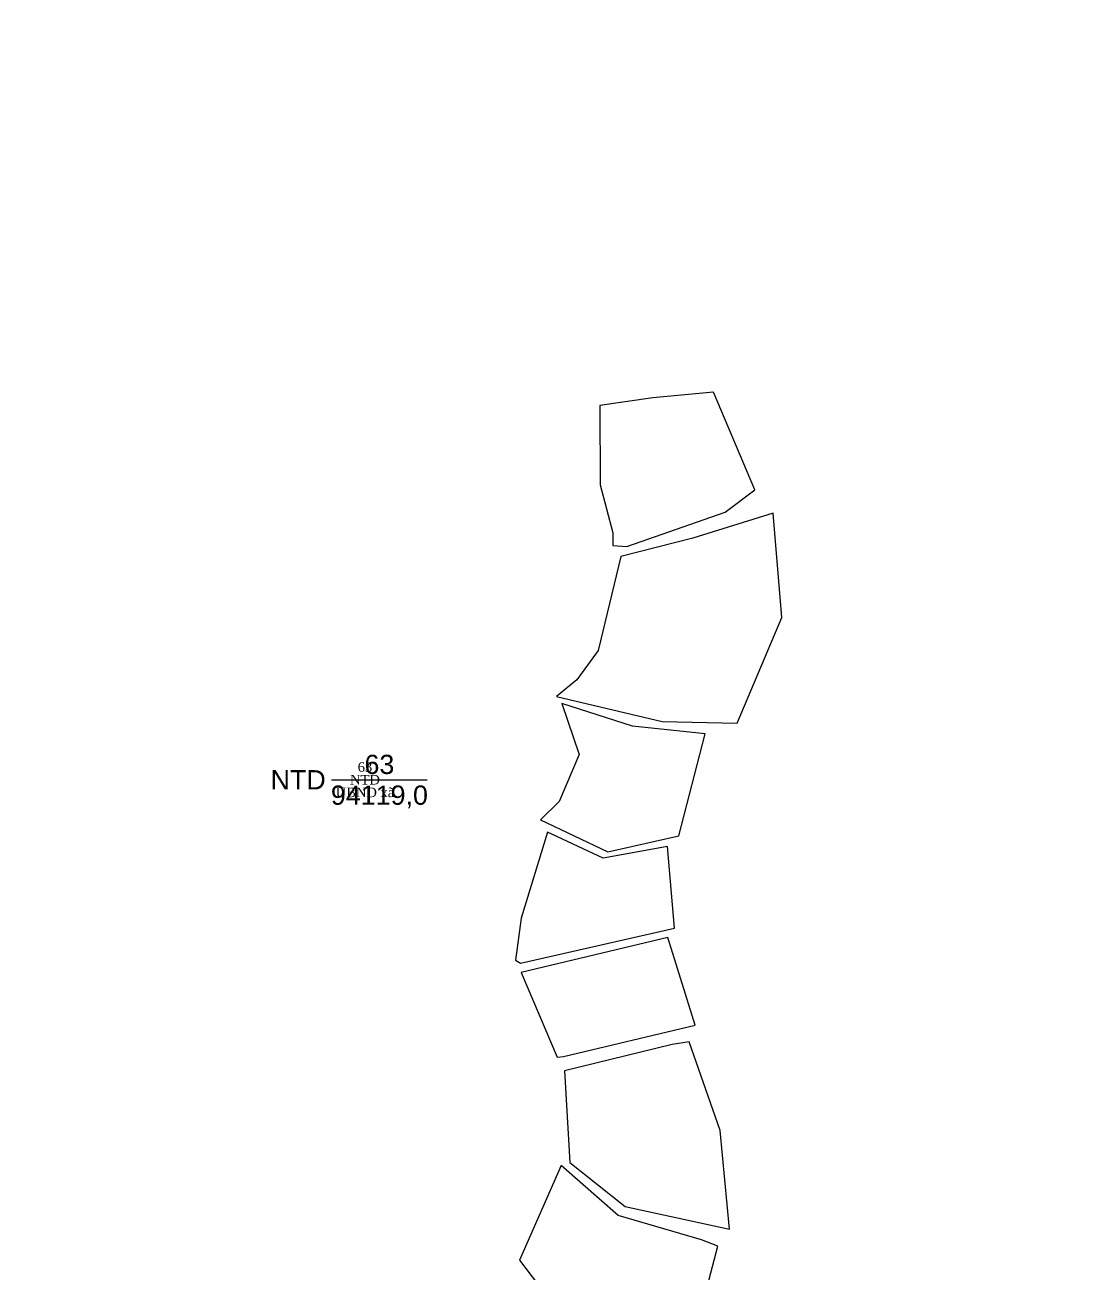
# Model space of a CAD drawing. Header units: metres. Extents: x 0 to 551036, y 0 to 1845929.
# Drawn here: x 547074.3 to 547185.6, y 1842441.3 to 1842571.1 of the extents above; entities that cross this region are included whole.
import ezdxf
from ezdxf.enums import TextEntityAlignment as Align

# ---------------------------------------------------------------- set-up
doc = ezdxf.new("R2010")
doc.units = ezdxf.units.M
doc.header["$MEASUREMENT"] = 0
doc.layers.get('Defpoints').update_dxf_attribs({"lineweight": 0})
for name, color, linetype, lineweight in [('BD HH1 KEM TMB$0$duongdapcao', 7, 'Continuous', 0), ('Level 13', 7, 'Continuous', 0), ('Level 15', 7, 'Continuous', 0), ('Level 2', 7, 'Continuous', 0), ('Level 37', 7, 'Continuous', 0), ('Level 4', 7, 'Continuous', 0)]:
    doc.layers.add(name, color=color, linetype=linetype, lineweight=lineweight)
doc.styles.add('BD HH1 KEM TMB$0$chamnha_0', font='')
doc.styles.get("Standard").update_dxf_attribs({"font": '', "height": 4})
doc.styles.add('Style-Arial', font='arial.ttf')
doc.styles.add('Style-Times New Roman', font='times.ttf')
doc.styles.get('BD HH1 KEM TMB$0$chamnha_0').set_extended_font_data('.VnArial')
doc.styles.get('Standard').set_extended_font_data('.VnArial')
doc.dimstyles.get("Standard").update_dxf_attribs({"dimtxt": 0.18, "dimasz": 0.18, "dimexe": 0.18, "dimexo": 0.0625, "dimgap": 0.09, "dimtad": 0, "dimtih": 1, "dimtoh": 1, "dimdec": 4, "dimzin": 0, "dimdsep": 46, "dimtxsty": 'Standard', "dimcen": 0.09, "dimadec": 0, "dimazin": 0, "dimtfac": 1, "dimtdec": 4, "dimtofl": 0, "dimtmove": 0, "dimatfit": 3, "dimfxl": 1, "dimtolj": 1, "dimtzin": 0, "dimarcsym": 0})

# ---------------------------------------------------------------- blocks, each defined once
blk = doc.blocks.new('*D218')
at = {"layer": 'Defpoints', "color": 0, "lineweight": 0, "transparency": 16777216}
for p in [(547332.95, 1842714.84), (547334.52, 1842712.21), (0, 0)]:
    blk.add_point(p, dxfattribs=at)
at = {"layer": 'Level 37', "color": 5, "transparency": 16777216}
for p, q in [((547332.95, 1842714.78), (547332.95, 1842712.93)), ((547332.95, 1842712.93), (547334.52, 1842712.57)), ((547334.52, 1842712.57), (547334.52, 1842712.21))]:
    blk.add_line(p, q, dxfattribs=at)
at = {"layer": 'Level 37', "color": 0, "transparency": 16777216, "insert": (547334.52, 1842711.22), "char_height": 0.18, "attachment_point": 5, "rotation": 270, "style": 'BD HH1 KEM TMB$0$chamnha_0'}
blk.add_mtext('\\A1;\\Ftxt;547332.9453', dxfattribs=at)
blk = doc.blocks.new('N_THUA_24')
at = {"layer": 'Level 13', "color": 2, "linetype": 'Continuous', "lineweight": 0}
blk.add_line((-3.48, 0), (6.48, 0), dxfattribs=at)
at = {"layer": 'Level 13', "color": 5, "linetype": 'Continuous', "lineweight": 0, "style": 'Style-Arial'}
blk.add_text('63', height=2, dxfattribs=at).set_placement((1.5, 1.6), align=Align.MIDDLE_CENTER)
at = {"layer": 'Level 2', "color": 3, "linetype": 'Continuous', "lineweight": 0, "style": 'Style-Arial'}
blk.add_text('NTD', height=2, dxfattribs=at).set_placement((-4.08, 0), align=Align.MIDDLE_RIGHT)
at = {"layer": 'Level 4', "color": 1, "linetype": 'Continuous', "lineweight": 0, "style": 'Style-Arial'}
blk.add_text('94119,0', height=2, dxfattribs=at).set_placement((1.5, -1.6), align=Align.MIDDLE_CENTER)

msp = doc.modelspace()

# ---------------------------------------------------------------- linework, layer by layer
at = {"layer": 'BD HH1 KEM TMB$0$duongdapcao', "flags": 128}
for points in [[(547136.87681, 1842516.78043), (547147.07404, 1842520.36694), (547150.17754, 1842522.66833), (547145.86379, 1842532.85788), (547139.56092, 1842532.25565), (547134.04891, 1842531.46522), (547134.08486, 1842523.20066), (547135.40295, 1842518.21611), (547135.40295, 1842516.89335), (547136.87681, 1842516.78043)], [(547129.54344, 1842501.19229), (547140.5435, 1842498.58979), (547148.33222, 1842498.40697), (547152.99346, 1842509.38695), (547152.09477, 1842520.26477), (547143.7189, 1842517.65152), (547136.25371, 1842515.7319), (547133.88115, 1842505.97251), (547131.65238, 1842502.9022), (547129.54344, 1842501.19229)], [(547125.79287, 1842473.41971), (547141.82564, 1842477.07074), (547141.0947, 1842485.58265), (547134.3964, 1842484.36743), (547128.62077, 1842487.06135), (547125.87675, 1842478.1139), (547125.26563, 1842473.7262), (547125.79287, 1842473.41971)], [(547130.26239, 1842463.72485), (547143.95855, 1842466.98335), (547141.13065, 1842476.10287), (547125.87675, 1842472.45721), (547129.61533, 1842463.63881), (547130.26239, 1842463.72485)], [(547141.58599, 1842464.9562), (547130.37024, 1842462.23002), (547130.92144, 1842452.69109), (547136.69707, 1842448.12058), (547147.52938, 1842445.73316), (547146.57077, 1842456.02488), (547143.34744, 1842465.23043), (547141.58599, 1842464.9562)], [(547144.64156, 1842444.63624), (547135.95415, 1842447.15808), (547130.03472, 1842452.36309), (547125.69701, 1842442.50692), (547131.40074, 1842434.98439), (547142.08926, 1842427.84901), (547146.3431, 1842443.99636), (547144.64156, 1842444.63624)]]:
    msp.add_lwpolyline(points, close=True, dxfattribs=at)
msp.add_lwpolyline([(547127.87785, 1842488.33033), (547134.87571, 1842485.02881), (547142.269, 1842486.67957), (547145.00104, 1842497.27778), (547137.44, 1842498.10048), (547130.09464, 1842500.45026), (547131.916, 1842495.14846), (547129.83102, 1842490.2392), (547127.87785, 1842488.33033)], dxfattribs=at)

# ---------------------------------------------------------------- block references
at = {"layer": 'Level 2', "color": 3, "linetype": 'Continuous', "lineweight": 0}
msp.add_blockref('N_THUA_24', (547109.62229, 1842492.51375), dxfattribs=at)

# ---------------------------------------------------------------- texts
at = {"layer": 'Level 15', "color": 2, "linetype": 'Continuous', "lineweight": 0, "insert": (547109.62229, 1842492.51375), "char_height": 1, "attachment_point": 5, "line_spacing_factor": 0.790495, "style": 'Style-Times New Roman'}
msp.add_mtext('63\\PNTD\\PUBND xã', dxfattribs=at)

# ---------------------------------------------------------------- dimensions: what is measured, and where the dimension line sits
at = {"layer": 'Level 37', "color": 5}
dim = msp.add_ordinate_dim(feature_location=(547332.945312, 1842714.841091), offset=(1.5731196499, -2.629533607), dtype=0, origin=(0, 0), text='\\Ftxt;<>', dimstyle='Standard', override={"dimtxsty": 'BD HH1 KEM TMB$0$chamnha_0', "dimse1": 1, "dimclre": 5, "dimlwe": 65535}, dxfattribs=at)
dim.commit()
dim.dimension.update_dxf_attribs({"geometry": '*D218', "text_midpoint": (547334.5184316499, 1842711.221557393)})

doc.saveas('drawing.dxf')
